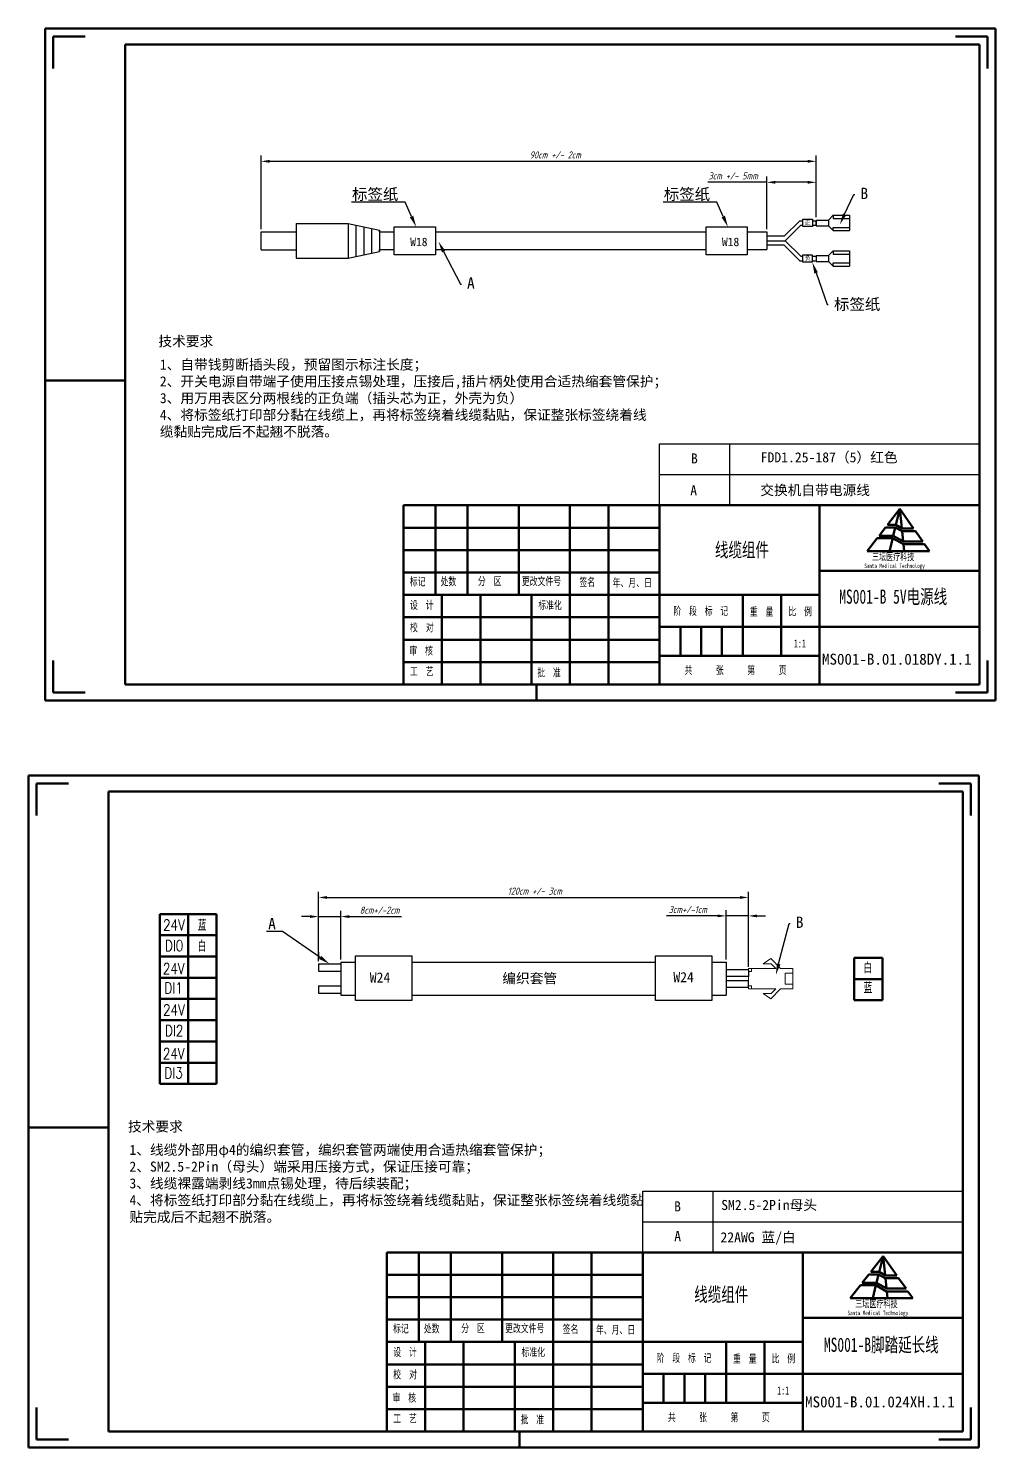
# Model space of a CAD drawing. Header units: millimetres. Extents: x 15931 to 18096, y 1463 to 3040.
# Drawn here: x 17750 to 18091, y 1992 to 2493 of the extents above; entities that cross this region are included whole.
import ezdxf
from ezdxf import colors
from ezdxf.entities.mleader import LeaderData, LeaderLine
from ezdxf.enums import TextEntityAlignment as Align
from ezdxf.math import Vec2, Vec3

# ---------------------------------------------------------------- set-up
doc = ezdxf.new("R2010")
doc.units = ezdxf.units.MM
doc.layers.add('dim', color=82, linetype='Continuous', lineweight=9)
doc.layers.add('总内框线', color=7, linetype='Continuous', lineweight=50)
doc.styles.add('GB', font='gbeitc.shx', dxfattribs={"bigfont": 'gbcbig.shx'})
doc.styles.add('SLDTEXTSTYLE1', font='TXT', dxfattribs={"width": 0.7})
doc.styles.get("Standard").update_dxf_attribs({"font": 'simfang.ttf'})
doc.styles.add('TXT08', font='txt.shx', dxfattribs={"width": 0.8, "bigfont": 'gbcbig.shx'})
doc.styles.add('宋体', font='')
doc.styles.get('宋体').set_extended_font_data('SimSun')
doc.dimstyles.new('GB', dxfattribs={"dimtxt": 2.5, "dimasz": 3, "dimexe": 2, "dimexo": 1, "dimgap": 1, "dimtad": 1, "dimtoh": 1, "dimdsep": 46, "dimtxsty": 'GB', "dimcen": 2.5, "dimclrd": 1, "dimclre": 3, "dimclrt": 6, "dimadec": 0, "dimazin": 0, "dimtfac": 1, "dimtmove": 0, "dimatfit": 3, "dimfxl": 4, "dimarcsym": 0})

# ---------------------------------------------------------------- blocks, each defined once
blk = doc.blocks.new('*D392')
at = {"color": 3, "lineweight": -2, "transparency": 16777216}
for p, q in [((17831.9, 2422.47), (17831.9, 2448.38)), ((18027.99, 2426.63), (18027.99, 2448.38))]:
    blk.add_line(p, q, dxfattribs=at)
at = {"color": 1, "lineweight": -2, "transparency": 16777216}
blk.add_line((17834.9, 2446.38), (18024.99, 2446.38), dxfattribs=at)
at = {"color": 1, "transparency": 16777216}
for points in [[(17834.9, 2446.88), (17834.9, 2445.88), (17831.9, 2446.38)], [(18024.99, 2446.88), (18024.99, 2445.88), (18027.99, 2446.38)]]:
    blk.add_solid(points, dxfattribs=at)
at = {"layer": 'Defpoints', "color": 0, "transparency": 16777216}
for p in [(18027.99, 2446.38), (17831.9, 2421.47), (18027.99, 2425.63)]:
    blk.add_point(p, dxfattribs=at)
at = {"color": 6, "transparency": 16777216, "insert": (17935.82, 2448.63), "char_height": 2.5, "attachment_point": 5, "style": 'GB'}
blk.add_mtext('90cm +/- 2cm', dxfattribs=at)
blk = doc.blocks.new('*D393')
at = {"color": 3, "lineweight": -2, "transparency": 16777216}
for p, q in [((18010.53, 2422.42), (18010.53, 2440.97)), ((18027.99, 2426.63), (18027.99, 2440.97))]:
    blk.add_line(p, q, dxfattribs=at)
at = {"color": 1, "lineweight": -2, "transparency": 16777216}
for p, q in [((18010.53, 2438.97), (17989.75, 2438.97)), ((18024.99, 2438.97), (18013.53, 2438.97))]:
    blk.add_line(p, q, dxfattribs=at)
at = {"color": 1, "transparency": 16777216}
for points in [[(18013.53, 2439.47), (18013.53, 2438.47), (18010.53, 2438.97)], [(18024.99, 2439.47), (18024.99, 2438.47), (18027.99, 2438.97)]]:
    blk.add_solid(points, dxfattribs=at)
at = {"layer": 'Defpoints', "color": 0, "transparency": 16777216}
for p in [(18010.53, 2438.97), (18010.53, 2421.42), (18027.99, 2425.63)]:
    blk.add_point(p, dxfattribs=at)
at = {"color": 6, "transparency": 16777216, "insert": (17998.64, 2441.22), "char_height": 2.5, "attachment_point": 5, "style": 'GB'}
blk.add_mtext('3cm +/- 5mm', dxfattribs=at)
blk = doc.blocks.new('*D381')
at = {"color": 3, "lineweight": -2, "transparency": 16777216}
for p, q in [((17852.15, 2166.88), (17852.15, 2188.41)), ((18004.07, 2161.89), (18004.07, 2188.41))]:
    blk.add_line(p, q, dxfattribs=at)
at = {"color": 1, "lineweight": -2, "transparency": 16777216}
blk.add_line((17855.15, 2186.41), (18001.07, 2186.41), dxfattribs=at)
at = {"color": 1, "transparency": 16777216}
for points in [[(17855.15, 2186.91), (17855.15, 2185.91), (17852.15, 2186.41)], [(18001.07, 2186.91), (18001.07, 2185.91), (18004.07, 2186.41)]]:
    blk.add_solid(points, dxfattribs=at)
at = {"layer": 'Defpoints', "color": 0, "transparency": 16777216}
for p in [(18004.07, 2186.41), (17852.15, 2165.88), (18004.07, 2160.89)]:
    blk.add_point(p, dxfattribs=at)
at = {"color": 6, "transparency": 16777216, "insert": (17928.62, 2188.66), "char_height": 2.5, "attachment_point": 5, "style": 'GB'}
blk.add_mtext('120cm +/- 3cm', dxfattribs=at)
blk = doc.blocks.new('*D382')
at = {"color": 3, "lineweight": -2, "transparency": 16777216}
for p, q in [((17852.15, 2163.94), (17852.15, 2181.66)), ((17860.07, 2164.55), (17860.07, 2181.66))]:
    blk.add_line(p, q, dxfattribs=at)
at = {"color": 1, "lineweight": -2, "transparency": 16777216}
for p, q in [((17849.15, 2179.66), (17846.15, 2179.66)), ((17852.15, 2179.66), (17860.07, 2179.66)), ((17863.07, 2179.66), (17881.46, 2179.66))]:
    blk.add_line(p, q, dxfattribs=at)
at = {"color": 1, "transparency": 16777216}
for points in [[(17849.15, 2180.16), (17849.15, 2179.16), (17852.15, 2179.66)], [(17863.07, 2180.16), (17863.07, 2179.16), (17860.07, 2179.66)]]:
    blk.add_solid(points, dxfattribs=at)
at = {"layer": 'Defpoints', "color": 0, "transparency": 16777216}
for p in [(17860.07, 2179.66), (17852.15, 2162.94), (17860.07, 2163.55)]:
    blk.add_point(p, dxfattribs=at)
at = {"color": 6, "transparency": 16777216, "insert": (17873.77, 2181.91), "char_height": 2.5, "attachment_point": 5, "style": 'GB'}
blk.add_mtext('8cm+/-2cm', dxfattribs=at)
blk = doc.blocks.new('*D383')
at = {"color": 3, "lineweight": -2, "transparency": 16777216}
for p, q in [((17996.15, 2164.55), (17996.15, 2181.9)), ((18004.07, 2162.33), (18004.07, 2181.9))]:
    blk.add_line(p, q, dxfattribs=at)
at = {"color": 1, "lineweight": -2, "transparency": 16777216}
for p, q in [((17993.15, 2179.9), (17975.08, 2179.9)), ((18004.07, 2179.9), (17996.15, 2179.9)), ((18007.07, 2179.9), (18010.07, 2179.9))]:
    blk.add_line(p, q, dxfattribs=at)
at = {"color": 1, "transparency": 16777216}
for points in [[(17993.15, 2180.4), (17993.15, 2179.4), (17996.15, 2179.9)], [(18007.07, 2180.4), (18007.07, 2179.4), (18004.07, 2179.9)]]:
    blk.add_solid(points, dxfattribs=at)
at = {"layer": 'Defpoints', "color": 0, "transparency": 16777216}
for p in [(18004.07, 2179.9), (17996.15, 2163.55), (18004.07, 2161.33)]:
    blk.add_point(p, dxfattribs=at)
at = {"color": 6, "transparency": 16777216, "insert": (17982.62, 2182.15), "char_height": 2.5, "attachment_point": 5, "style": 'GB'}
blk.add_mtext('3cm+/-1cm', dxfattribs=at)

msp = doc.modelspace()

# ---------------------------------------------------------------- linework, layer by layer
for p, q in [((18032.339, 2425.63), (18034.013, 2427.304)), ((18034.013, 2427.304), (18039.746, 2427.304)), ((18034.013, 2427.304), (18034.013, 2426.136)), ((18034.013, 2426.136), (18039.746, 2426.136)), ((18039.746, 2427.304), (18039.746, 2421.895)), ((17831.901, 2415.178), (17831.901, 2421.471)), ((17831.901, 2421.471), (17844.341, 2421.471)), ((17844.341, 2424.421), (17844.341, 2412.228)), ((17844.341, 2424.421), (17862.616, 2424.421)), ((17844.341, 2421.471), (17844.341, 2415.178)), ((17862.616, 2424.421), (17873.705, 2422.063)), ((17862.616, 2424.421), (17862.616, 2412.228)), ((17862.616, 2424.421), (17868.161, 2423.242)), ((17865.389, 2423.831), (17865.389, 2412.818)), ((17868.161, 2423.242), (17868.161, 2413.407)), ((17868.161, 2423.242), (17873.705, 2422.063)), ((17870.933, 2422.652), (17870.933, 2413.997)), ((17873.705, 2422.063), (17873.705, 2414.586)), ((17873.705, 2421.425), (17873.705, 2422.063)), ((17873.705, 2421.425), (17878.957, 2421.425)), ((17893.488, 2421.425), (17912.206, 2421.425)), ((17893.488, 2421.425), (17941.542, 2421.425)), ((17941.542, 2421.425), (17989.063, 2421.425)), ((18003.594, 2421.425), (18010.531, 2421.425)), ((18010.531, 2421.425), (18010.531, 2415.224)), ((18016.684, 2419.924), (18022.16, 2425.399)), ((18017.056, 2418.324), (18022.531, 2423.8)), ((18022.16, 2425.399), (18023.215, 2425.399)), ((18022.531, 2423.8), (18023.215, 2423.8)), ((18026.626, 2425.399), (18027.985, 2425.399)), ((18026.626, 2423.8), (18027.985, 2423.8)), ((18027.985, 2425.63), (18027.985, 2423.57)), ((18027.985, 2425.63), (18032.339, 2425.63)), ((18027.985, 2423.8), (18027.985, 2425.399)), ((18027.985, 2423.57), (18032.339, 2423.57)), ((18032.339, 2425.63), (18032.339, 2423.57)), ((18032.339, 2423.57), (18034.013, 2421.895)), ((18034.013, 2421.895), (18034.013, 2423.063)), ((18034.013, 2423.063), (18039.746, 2423.063)), ((18034.013, 2421.895), (18039.746, 2421.895)), ((18016.684, 2419.924), (18010.531, 2419.924)), ((18010.531, 2418.324), (18017.056, 2418.324)), ((18010.531, 2418.324), (18017.056, 2418.324)), ((18016.684, 2416.725), (18010.531, 2416.725)), ((18016.684, 2416.725), (18022.16, 2411.249)), ((18017.056, 2418.324), (18022.531, 2412.849)), ((17831.901, 2415.178), (17844.341, 2415.178)), ((17844.341, 2412.228), (17862.616, 2412.228)), ((17862.616, 2412.228), (17873.705, 2414.586)), ((17862.616, 2412.228), (17868.161, 2413.407)), ((17868.161, 2413.407), (17873.705, 2414.586)), ((17873.705, 2414.586), (17873.705, 2415.224)), ((17873.705, 2415.224), (17878.957, 2415.224)), ((17893.488, 2415.224), (17912.206, 2415.224)), ((17893.488, 2415.224), (17938.962, 2415.224)), ((17938.962, 2415.224), (17989.063, 2415.224)), ((18003.594, 2415.224), (18010.531, 2415.224)), ((18022.16, 2411.249), (18023.201, 2411.249)), ((18022.531, 2412.849), (18023.201, 2412.849)), ((18026.612, 2412.849), (18027.985, 2412.849)), ((18026.612, 2411.249), (18027.985, 2411.249)), ((18027.985, 2413.079), (18027.985, 2411.019)), ((18027.985, 2413.079), (18032.339, 2413.079)), ((18027.985, 2412.849), (18027.985, 2411.249)), ((18027.985, 2411.019), (18032.339, 2411.019)), ((18032.339, 2413.079), (18034.013, 2414.754)), ((18032.339, 2413.079), (18032.339, 2411.019)), ((18032.339, 2411.019), (18034.013, 2409.345)), ((18034.013, 2414.754), (18039.746, 2414.754)), ((18034.013, 2414.754), (18034.013, 2413.586)), ((18034.013, 2413.586), (18039.746, 2413.586)), ((18039.746, 2414.754), (18039.746, 2409.345)), ((18034.013, 2409.345), (18034.013, 2410.513)), ((18034.013, 2410.513), (18039.746, 2410.513)), ((18034.013, 2409.345), (18039.746, 2409.345)), ((17972.662, 2324.901), (17972.662, 2346.556)), ((17972.662, 2346.556), (18085.741, 2346.556)), ((17997.461, 2324.901), (17997.461, 2346.556)), ((17972.662, 2335.729), (18085.741, 2335.729)), ((17852.154, 2167.047), (17852.154, 2164.718)), ((17852.154, 2162.936), (17860.073, 2162.936)), ((17852.154, 2162.936), (17852.154, 2160.349)), ((17852.154, 2160.349), (17860.073, 2160.349)), ((17860.073, 2163.555), (17860.073, 2151.963)), ((17860.073, 2163.555), (17865.279, 2163.555)), ((17860.073, 2160.349), (17860.073, 2155.168)), ((17885.103, 2163.555), (17935.93, 2163.555)), ((17935.93, 2163.555), (17960.448, 2163.555)), ((17960.448, 2163.555), (17971.244, 2163.555)), ((17991.067, 2163.555), (17996.155, 2163.555)), ((17996.155, 2163.555), (17996.155, 2151.963)), ((18004.074, 2160.891), (17996.155, 2160.891)), ((17996.155, 2160.349), (17996.155, 2155.168)), ((18004.074, 2160.891), (18004.074, 2158.521)), ((17852.154, 2155.168), (17860.073, 2155.168)), ((17852.154, 2155.168), (17852.154, 2152.582)), ((18004.074, 2158.521), (17996.155, 2158.521)), ((17996.155, 2158.521), (17996.155, 2156.997)), ((18004.074, 2156.997), (17996.155, 2156.997)), ((18004.074, 2154.627), (18004.074, 2156.997)), ((17852.154, 2152.582), (17860.073, 2152.582)), ((17860.073, 2151.963), (17865.279, 2151.963)), ((17885.103, 2151.963), (17935.93, 2151.963)), ((17935.93, 2151.963), (17956.821, 2151.963)), ((17956.821, 2151.963), (17971.244, 2151.963)), ((17991.067, 2151.963), (17996.155, 2151.963)), ((18004.074, 2154.627), (17996.155, 2154.627)), ((17966.753, 2061.079), (17966.753, 2082.735)), ((17966.753, 2082.735), (18079.832, 2082.735)), ((17966.753, 2071.907), (17966.753, 2082.735)), ((17991.551, 2061.079), (17991.551, 2082.735)), ((17966.753, 2061.079), (17966.753, 2071.907)), ((17966.753, 2071.907), (18079.832, 2071.907)), ((17991.551, 2061.079), (17991.551, 2071.907)), ((17966.753, 2061.079), (18079.832, 2061.079))]:
    msp.add_line(p, q)
at = {"color": 3, "lineweight": 60}
for p, q in [((17796.119, 2180.555), (17796.119, 2165.555)), ((17806.152, 2180.555), (17796.119, 2180.555)), ((17806.152, 2180.555), (17806.152, 2165.555)), ((17816.185, 2180.555), (17806.152, 2180.555)), ((17806.152, 2180.555), (17806.152, 2165.555)), ((17816.185, 2180.555), (17816.185, 2165.555)), ((17806.152, 2173.055), (17796.119, 2173.055)), ((17816.185, 2173.055), (17806.152, 2173.055)), ((17806.152, 2165.555), (17796.119, 2165.555)), ((17796.119, 2150.555), (17796.119, 2165.555)), ((17816.185, 2165.555), (17806.152, 2165.555)), ((17806.152, 2150.555), (17806.152, 2165.555)), ((17806.152, 2150.555), (17806.152, 2165.555)), ((17806.152, 2165.555), (17806.152, 2150.555)), ((17816.185, 2150.555), (17816.185, 2165.555)), ((17816.185, 2165.555), (17816.185, 2150.555)), ((18041.333, 2157.603), (18041.333, 2165.103)), ((18051.366, 2165.103), (18041.333, 2165.103)), ((18051.366, 2157.603), (18051.366, 2165.103)), ((17806.152, 2158.055), (17796.119, 2158.055)), ((17816.185, 2158.055), (17806.152, 2158.055)), ((18051.366, 2157.603), (18041.333, 2157.603)), ((18041.333, 2150.103), (18041.333, 2157.603)), ((18051.366, 2150.103), (18051.366, 2157.603)), ((17806.152, 2150.555), (17796.119, 2150.555)), ((17796.119, 2150.555), (17796.119, 2135.555)), ((17806.152, 2150.555), (17796.119, 2150.555)), ((17816.185, 2150.555), (17806.152, 2150.555)), ((17806.152, 2150.555), (17806.152, 2135.555)), ((17816.185, 2150.555), (17806.152, 2150.555)), ((17806.152, 2150.555), (17806.152, 2135.555)), ((17816.185, 2150.555), (17816.185, 2135.555)), ((18051.366, 2150.103), (18041.333, 2150.103)), ((17816.185, 2143.055), (17796.119, 2143.055)), ((17806.152, 2135.555), (17796.119, 2135.555)), ((17796.119, 2120.555), (17796.119, 2135.555)), ((17816.185, 2135.555), (17806.152, 2135.555)), ((17806.152, 2120.555), (17806.152, 2135.555)), ((17806.152, 2120.555), (17806.152, 2135.555)), ((17806.152, 2135.555), (17806.152, 2120.555)), ((17816.185, 2120.555), (17816.185, 2135.555)), ((17816.185, 2135.555), (17816.185, 2120.555)), ((17816.185, 2128.055), (17796.119, 2128.055)), ((17806.152, 2120.555), (17796.119, 2120.555)), ((17816.185, 2120.555), (17806.152, 2120.555))]:
    msp.add_line(p, q, dxfattribs=at)
at = {"color": 7, "linetype": 'Continuous', "lineweight": 15}
for p, q in [((18005.114, 2161.334), (18004.074, 2161.334)), ((18004.074, 2161.334), (18004.074, 2160.294)), ((18004.074, 2160.294), (18005.114, 2160.294)), ((18004.074, 2155.224), (18004.074, 2160.294)), ((18005.114, 2160.294), (18005.114, 2161.334)), ((18005.114, 2161.334), (18013.706, 2161.334)), ((18011.954, 2164.909), (18009.238, 2163.005)), ((18009.238, 2163.005), (18012.102, 2163.005)), ((18015.386, 2161.334), (18011.954, 2164.909)), ((18012.102, 2163.005), (18013.706, 2161.334)), ((18015.386, 2161.334), (18019.674, 2161.334)), ((18019.674, 2159.709), (18019.674, 2161.334)), ((18005.114, 2155.224), (18004.074, 2155.224)), ((18004.074, 2155.224), (18004.074, 2154.184)), ((18005.114, 2154.184), (18005.114, 2155.224)), ((18019.674, 2159.709), (18017.074, 2159.709)), ((18017.074, 2159.709), (18017.074, 2155.809)), ((18019.674, 2155.809), (18017.074, 2155.809)), ((18019.674, 2159.709), (18019.674, 2155.809)), ((18019.674, 2154.184), (18019.674, 2155.809)), ((18004.074, 2154.184), (18005.114, 2154.184)), ((18005.114, 2154.184), (18013.706, 2154.184)), ((18009.238, 2152.512), (18011.954, 2150.609)), ((18012.102, 2152.512), (18009.238, 2152.512)), ((18011.954, 2150.609), (18015.386, 2154.184)), ((18013.706, 2154.184), (18012.102, 2152.512)), ((18015.386, 2154.184), (18019.674, 2154.184))]:
    msp.add_line(p, q, dxfattribs=at)
for points in [[(18023.215, 2425.902), (18026.626, 2425.902), (18026.626, 2423.32), (18023.215, 2423.32)], [(17878.957, 2423.234), (17893.488, 2423.234), (17893.488, 2413.317), (17878.957, 2413.317)], [(17989.063, 2423.234), (18003.594, 2423.234), (18003.594, 2413.317), (17989.063, 2413.317)], [(18023.201, 2413.315), (18026.612, 2413.315), (18026.612, 2410.733), (18023.201, 2410.733)], [(17865.279, 2165.74), (17885.103, 2165.74), (17885.103, 2150.043), (17865.279, 2150.043)], [(17971.244, 2165.74), (17991.067, 2165.74), (17991.067, 2150.043), (17971.244, 2150.043)]]:
    msp.add_lwpolyline(points, close=True)
at = {"layer": '总内框线', "color": 4}
for p, q in [((17755.635, 2493.323), (18091.349, 2493.323)), ((17755.635, 2255.95), (17755.635, 2493.323)), ((18091.349, 2493.323), (18091.349, 2255.95)), ((18091.349, 2255.95), (17755.635, 2255.95)), ((17749.726, 2229.501), (18085.44, 2229.501)), ((17749.726, 1992.128), (17749.726, 2229.501)), ((18085.44, 2229.501), (18085.44, 1992.128)), ((18085.44, 1992.128), (17749.726, 1992.128))]:
    msp.add_line(p, q, dxfattribs=at)
at = {"layer": '总内框线'}
for p, q in [((17758.461, 2490.497), (17769.764, 2490.497)), ((17758.461, 2490.497), (17758.461, 2479.194)), ((17783.894, 2487.671), (18085.697, 2487.671)), ((17783.894, 2261.601), (17783.894, 2487.671)), ((18088.539, 2490.503), (18077.235, 2490.503)), ((18085.697, 2487.671), (18085.697, 2261.601)), ((18088.539, 2490.503), (18088.539, 2479.2)), ((17755.635, 2368.985), (17783.894, 2368.985)), ((17882.234, 2324.901), (18085.697, 2324.901)), ((17882.234, 2261.601), (17882.234, 2324.901)), ((17893.538, 2324.901), (17893.538, 2293.251)), ((17904.841, 2324.901), (17904.841, 2293.251)), ((17922.927, 2324.901), (17922.927, 2293.251)), ((17941.013, 2324.901), (17941.013, 2293.251)), ((17954.577, 2324.901), (17954.577, 2261.601)), ((17972.662, 2324.901), (17972.662, 2261.601)), ((18029.18, 2261.601), (18029.18, 2324.901)), ((18085.697, 2324.901), (18085.697, 2261.601)), ((17882.234, 2316.989), (17972.662, 2316.989)), ((17882.234, 2309.076), (17972.662, 2309.076)), ((17882.234, 2301.164), (17972.662, 2301.164)), ((18029.18, 2301.729), (18085.697, 2301.729)), ((17882.234, 2293.251), (18029.18, 2293.251)), ((17895.798, 2293.251), (17895.798, 2261.601)), ((17909.363, 2293.251), (17909.363, 2261.601)), ((17927.448, 2293.251), (17927.448, 2261.601)), ((17941.013, 2293.251), (17941.013, 2261.601)), ((18002.051, 2271.775), (18002.051, 2293.251)), ((18015.616, 2271.775), (18015.616, 2293.251)), ((17882.234, 2285.339), (17972.662, 2285.339)), ((17972.662, 2281.948), (18029.18, 2281.948)), ((17980.01, 2281.948), (17980.01, 2271.775)), ((17987.357, 2281.948), (17987.357, 2271.775)), ((17994.704, 2281.948), (17994.704, 2271.775)), ((18029.18, 2281.948), (18085.697, 2281.948)), ((17882.234, 2277.426), (17972.662, 2277.426)), ((17972.662, 2271.775), (18029.18, 2271.775)), ((17758.461, 2258.776), (17758.461, 2270.079)), ((17882.234, 2269.514), (17972.662, 2269.514)), ((18088.539, 2258.769), (18088.539, 2270.073)), ((18085.697, 2261.601), (17783.894, 2261.601)), ((18085.697, 2261.601), (17882.234, 2261.601)), ((17929.144, 2261.601), (17929.144, 2255.95)), ((17758.461, 2258.776), (17769.764, 2258.776)), ((18088.539, 2258.769), (18077.235, 2258.769)), ((17752.551, 2226.676), (17763.855, 2226.676)), ((17752.551, 2226.676), (17752.551, 2215.372)), ((18082.629, 2226.682), (18071.326, 2226.682)), ((18082.629, 2226.682), (18082.629, 2215.378)), ((17777.984, 2223.85), (18079.788, 2223.85)), ((17777.984, 1997.78), (17777.984, 2223.85)), ((18079.788, 2223.85), (18079.788, 1997.78)), ((17749.726, 2105.163), (17777.984, 2105.163)), ((17876.325, 2061.079), (18079.788, 2061.079)), ((17876.325, 1997.78), (17876.325, 2061.079)), ((17887.628, 2061.079), (17887.628, 2029.429)), ((17898.932, 2061.079), (17898.932, 2029.429)), ((17917.017, 2061.079), (17917.017, 2029.429)), ((17935.103, 2061.079), (17935.103, 2029.429)), ((17948.667, 2061.079), (17948.667, 1997.78)), ((17966.753, 2061.079), (17966.753, 1997.78)), ((18023.27, 1997.78), (18023.27, 2061.079)), ((18079.788, 2061.079), (18079.788, 1997.78)), ((17876.325, 2053.167), (17966.753, 2053.167)), ((17876.325, 2045.254), (17966.753, 2045.254)), ((17876.325, 2037.342), (17966.753, 2037.342)), ((18023.27, 2037.907), (18079.788, 2037.907)), ((17876.325, 2029.429), (18023.27, 2029.429)), ((17889.889, 2029.429), (17889.889, 1997.78)), ((17903.453, 2029.429), (17903.453, 1997.78)), ((17921.539, 2029.429), (17921.539, 1997.78)), ((17935.103, 2029.429), (17935.103, 1997.78)), ((17996.142, 2007.953), (17996.142, 2029.429)), ((18009.706, 2007.953), (18009.706, 2029.429)), ((17876.325, 2021.517), (17966.753, 2021.517)), ((17966.753, 2018.126), (18023.27, 2018.126)), ((17974.1, 2018.126), (17974.1, 2007.953)), ((17981.447, 2018.126), (17981.447, 2007.953)), ((17988.795, 2018.126), (17988.795, 2007.953)), ((18023.27, 2018.126), (18079.788, 2018.126)), ((17876.325, 2013.605), (17966.753, 2013.605)), ((17752.551, 1994.954), (17752.551, 2006.257)), ((17876.325, 2005.692), (17966.753, 2005.692)), ((17966.753, 2007.953), (18023.27, 2007.953)), ((18082.629, 1994.948), (18082.629, 2006.251)), ((17752.551, 1994.954), (17763.855, 1994.954)), ((18079.788, 1997.78), (17777.984, 1997.78)), ((18079.788, 1997.78), (17876.325, 1997.78)), ((17923.234, 1997.78), (17923.234, 1992.128)), ((18082.629, 1994.948), (18071.326, 1994.948))]:
    msp.add_line(p, q, dxfattribs=at)
at = {"layer": '总内框线', "color": 1}
for p, q in [((18057.552, 2323.613), (18053.156, 2317.975)), ((18057.552, 2323.613), (18056.145, 2317.95)), ((18062.364, 2316.735), (18057.552, 2323.613)), ((18057.552, 2323.613), (18058.231, 2316.814)), ((18052.443, 2317.061), (18050.181, 2314.16)), ((18052.443, 2317.061), (18055.884, 2317.061)), ((18053.156, 2317.975), (18056.098, 2317.975)), ((18055.92, 2317.043), (18055.203, 2314.156)), ((18055.884, 2317.061), (18058.29, 2315.817)), ((18056.098, 2317.975), (18058.376, 2316.735)), ((18058.29, 2315.817), (18063.006, 2315.817)), ((18058.331, 2315.817), (18058.696, 2312.161)), ((18058.376, 2316.735), (18062.364, 2316.735)), ((18065.614, 2312.089), (18063.006, 2315.817)), ((18049.535, 2313.331), (18045.925, 2308.701)), ((18049.535, 2313.331), (18054.97, 2313.331)), ((18050.181, 2314.16), (18055.196, 2314.16)), ((18054.995, 2313.317), (18053.848, 2308.701)), ((18054.97, 2313.331), (18058.773, 2311.128)), ((18055.196, 2314.16), (18058.822, 2312.089)), ((18058.773, 2311.128), (18066.286, 2311.128)), ((18058.799, 2311.128), (18059.042, 2308.701)), ((18058.822, 2312.089), (18065.614, 2312.089)), ((18067.984, 2308.701), (18066.286, 2311.128)), ((18045.925, 2308.701), (18067.984, 2308.701)), ((18051.642, 2059.791), (18047.247, 2054.153)), ((18051.642, 2059.791), (18050.236, 2054.128)), ((18056.454, 2052.914), (18051.642, 2059.791)), ((18051.642, 2059.791), (18052.322, 2052.992)), ((18046.534, 2053.24), (18044.271, 2050.338)), ((18044.271, 2050.338), (18049.286, 2050.338)), ((18046.534, 2053.24), (18049.974, 2053.24)), ((18047.247, 2054.153), (18050.189, 2054.153)), ((18049.286, 2050.338), (18052.912, 2048.268)), ((18050.011, 2053.221), (18049.293, 2050.334)), ((18049.974, 2053.24), (18052.38, 2051.996)), ((18050.189, 2054.153), (18052.466, 2052.914)), ((18052.38, 2051.996), (18057.096, 2051.996)), ((18052.421, 2051.996), (18052.786, 2048.339)), ((18052.466, 2052.914), (18056.454, 2052.914)), ((18059.704, 2048.268), (18057.096, 2051.996)), ((18043.625, 2049.509), (18040.015, 2044.879)), ((18040.015, 2044.879), (18062.075, 2044.879)), ((18043.625, 2049.509), (18049.061, 2049.509)), ((18049.085, 2049.495), (18047.939, 2044.879)), ((18049.061, 2049.509), (18052.863, 2047.306)), ((18052.863, 2047.306), (18060.377, 2047.306)), ((18052.89, 2047.306), (18053.132, 2044.879)), ((18052.912, 2048.268), (18059.704, 2048.268)), ((18062.075, 2044.879), (18060.377, 2047.306))]:
    msp.add_line(p, q, dxfattribs=at)

# ---------------------------------------------------------------- texts
at = {"color": 6, "attachment_point": 1, "style": '宋体'}
for s, insert, char_height in [('正', (18023.914, 2425.547), 1.5), ('W18', (17884.575, 2419.421), 3), ('W18', (17994.681, 2419.421), 3), ('负', (18023.966, 2412.933), 1.5)]:
    msp.add_mtext_dynamic_manual_height_columns(s, width=24.58466, gutter_width=99.965, heights=[0], dxfattribs=dict(at, insert=insert, char_height=char_height))
at = {"layer": 'dim', "color": 6, "style": 'TXT08', "width": 0.8}
for s, height, p in [('24V', 3.8535, (17801.126, 2176.652)), ('蓝', 3.853, (17811.071, 2176.852)), ('DI0', 3.8535, (17801.211, 2169.394)), ('白', 3.853, (17811.034, 2169.441)), ('24V', 3.8535, (17801.058, 2161.265)), ('白', 3.853, (18046.22, 2161.764)), ('DI1', 3.8535, (17801.029, 2154.441)), ('蓝', 3.853, (18046.243, 2154.72)), ('24V', 3.8535, (17801.126, 2146.652)), ('DI2', 3.8535, (17801.211, 2139.394)), ('24V', 3.8535, (17801.058, 2131.265)), ('DI3', 3.8535, (17801.029, 2124.441))]:
    msp.add_text(s, height=height, dxfattribs=at).set_placement(p, align=Align.MIDDLE)
at = {"layer": '总内框线', "color": 6, "attachment_point": 1}
for s, insert, char_height, width, style in [('{\\fSimSun|b0|i0|c134|p2;技术要求}', (17795.642, 2384.616), 3.55114, 132.12967, 'GB'), ('{\\fSimSun|b0|i0|c134|p2;1、自带钱剪断插头段，预留图示标注长度；\\P2、开关电源自带端子使用压接点锡处理，压接后,插片柄处使用合适热缩套管保护；\\P3、用万用表区分两根线的正负端（插头芯为正，外壳为负）\\P4、将标签纸打印部分黏在线缆上，再将标签绕着线缆黏贴，保证整张标签绕着线缆黏贴完成后不起翘不脱落。}', (17796.155, 2376.376), 3.55114, 175.1806, 'GB'), ('{\\fSimSun|b0|i0|c134|p2;B}', (17983.744, 2343.228), 3.55114, 8.0267, 'GB'), ('{\\fSimSun|b0|i0|c134|p54;FDD1.25-187（5）红色}', (18008.365, 2343.627), 3.55114, 66.15492, 'GB'), ('{\\fSimSun|b0|i0|c134|p2;A}', (17983.486, 2331.926), 3.55114, 8.0267, 'GB'), ('{\\fSimSun|b0|i0|c134|p2;交换机自带电源线 }', (18008.227, 2332.046), 3.55114, 63.7196, 'GB'), ('{\\fSimSun|b0|i0|c134|p2;线缆组件}', (17992.207, 2311.676), 5, 94.62992, 'SLDTEXTSTYLE1'), ('{\\fSimSun|b0|i0|c134|p2;标记}', (17884.444, 2299.401), 2.82588, 105.14436, 'SLDTEXTSTYLE1'), ('{\\fSimSun|b0|i0|c134|p2;处数}', (17895.319, 2299.418), 2.82588, 105.14436, 'SLDTEXTSTYLE1'), ('{\\fSimSun|b0|i0|c134|p2;分\u3000区}', (17908.5, 2299.558), 2.82588, 105.14436, 'SLDTEXTSTYLE1'), ('{\\fSimSun|b0|i0|c134|p2;更改文件号}', (17924.025, 2299.496), 2.82588, 105.14436, 'SLDTEXTSTYLE1'), ('{\\fSimSun|b0|i0|c134|p2;签名}', (17944.354, 2299.204), 2.82588, 105.14436, 'SLDTEXTSTYLE1'), ('{\\fSimSun|b0|i0|c134|p2;年、月、日}', (17956.103, 2298.986), 2.82588, 105.14436, 'SLDTEXTSTYLE1'), ('{\\fSimSun|b0|i0|c134|p54;MS001-B 5V电源线}', (18036.11, 2295.151), 5, 94.62992, 'SLDTEXTSTYLE1'), ('{\\fSimSun|b0|i0|c134|p2;设\u3000计}', (17884.511, 2291.104), 2.82588, 105.14436, 'SLDTEXTSTYLE1'), ('{\\fSimSun|b0|i0|c134|p2;标准化}', (17929.809, 2291.087), 2.82588, 105.14436, 'SLDTEXTSTYLE1'), ('{\\fSimSun|b0|i0|c134|p2;阶\u3000段\u3000标\u3000记}', (17977.527, 2289.015), 2.82588, 105.14436, 'SLDTEXTSTYLE1'), ('{\\fSimSun|b0|i0|c134|p2;重\u3000量}', (18004.523, 2288.757), 2.82588, 105.14436, 'SLDTEXTSTYLE1'), ('{\\fSimSun|b0|i0|c134|p2;比\u3000例}', (18018.146, 2288.836), 2.82588, 105.14436, 'SLDTEXTSTYLE1'), ('{\\fSimSun|b0|i0|c134|p2;校  对}', (17884.511, 2283.191), 2.82588, 105.14436, 'SLDTEXTSTYLE1'), ('{\\fSimSun|b0|i0|c134|p2;1:1}', (18020.108, 2277.532), 2.82588, 105.14436, 'SLDTEXTSTYLE1'), ('{\\fSimSun|b0|i0|c134|p2;审\u3000核}', (17884.281, 2274.975), 2.82588, 105.14436, 'SLDTEXTSTYLE1'), ('{\\fSimSun|b0|i0|c134|p54;\\W1;MS001-B.01.018DY.1.1}', (18030.031, 2272.502), 3.88422, 60.21792, 'SLDTEXTSTYLE1'), ('{\\fSimSun|b0|i0|c134|p2;工\u3000艺}', (17884.511, 2267.643), 2.82588, 105.14436, 'SLDTEXTSTYLE1'), ('{\\fSimSun|b0|i0|c134|p2;批\u3000准}', (17929.463, 2267.284), 2.82588, 105.14436, 'SLDTEXTSTYLE1'), ('{\\fSimSun|b0|i0|c134|p2;共\u3000\u3000\u3000张\u3000\u3000\u3000第\u3000\u3000\u3000页}', (17981.476, 2268.076), 2.82588, 105.14436, 'SLDTEXTSTYLE1'), ('{\\fSimSun|b0|i0|c134|p2;编织套管}', (17917.1, 2159.627), 3.55114, 132.12967, 'GB'), ('{\\fSimSun|b0|i0|c134|p54;W24}', (17870.302, 2159.925), 3.55114, 132.12967, 'GB'), ('{\\fSimSun|b0|i0|c134|p54;W24}', (17977.519, 2160.05), 3.55114, 132.12967, 'GB'), ('{\\fSimSun|b0|i0|c134|p2;技术要求}', (17784.904, 2107.303), 3.55114, 132.12967, 'GB'), ('{\\fSimSun|b0|i0|c134|p2;1、线缆外部用φ4的编织套管，编织套管两端使用合适热缩套管保护；\\P2、SM2.5-2Pin（母头）端采用压接方式，保证压接可靠；\\P3、线缆裸露端剥线3mm点锡处理，待后续装配；\\P4、将标签纸打印部分黏在线缆上，再将标签绕着线缆黏贴，保证整张标签绕着线缆黏贴完成后不起翘不脱落。}', (17785.417, 2099.064), 3.55114, 183.38386, 'GB'), ('{\\fSimSun|b0|i0|c134|p54;SM2.5-2Pin母头}', (17994.419, 2079.584), 3.55114, 64.25618, 'GB'), ('{\\fSimSun|b0|i0|c134|p2;B}', (17977.797, 2079.092), 3.55114, 8.0267, 'GB'), ('{\\fSimSun|b0|i0|c134|p2;A}', (17977.835, 2068.578), 3.55114, 8.0267, 'GB'), ('{\\fSimSun|b0|i0|c134|p2;22AWG 蓝/白}', (17994.167, 2068.18), 3.55114, 52.32942, 'GB'), ('{\\fSimSun|b0|i0|c134|p2;线缆组件}', (17984.895, 2048.731), 5, 94.62992, 'SLDTEXTSTYLE1'), ('{\\fSimSun|b0|i0|c134|p2;标记}', (17878.534, 2035.579), 2.82588, 105.14436, 'SLDTEXTSTYLE1'), ('{\\fSimSun|b0|i0|c134|p2;处数}', (17889.41, 2035.596), 2.82588, 105.14436, 'SLDTEXTSTYLE1'), ('{\\fSimSun|b0|i0|c134|p2;分\u3000区}', (17902.591, 2035.736), 2.82588, 105.14436, 'SLDTEXTSTYLE1'), ('{\\fSimSun|b0|i0|c134|p2;更改文件号}', (17918.116, 2035.675), 2.82588, 105.14436, 'SLDTEXTSTYLE1'), ('{\\fSimSun|b0|i0|c134|p2;签名}', (17938.444, 2035.383), 2.82588, 105.14436, 'SLDTEXTSTYLE1'), ('{\\fSimSun|b0|i0|c134|p2;年、月、日}', (17950.194, 2035.164), 2.82588, 105.14436, 'SLDTEXTSTYLE1'), ('{\\fSimSun|b0|i0|c134|p54;MS001-B脚踏延长线}', (18030.698, 2030.95), 5, 94.62992, 'SLDTEXTSTYLE1'), ('{\\fSimSun|b0|i0|c134|p2;设\u3000计}', (17878.602, 2027.282), 2.82588, 105.14436, 'SLDTEXTSTYLE1'), ('{\\fSimSun|b0|i0|c134|p2;标准化}', (17923.899, 2027.265), 2.82588, 105.14436, 'SLDTEXTSTYLE1'), ('{\\fSimSun|b0|i0|c134|p2;阶\u3000段\u3000标\u3000记}', (17971.618, 2025.194), 2.82588, 105.14436, 'SLDTEXTSTYLE1'), ('{\\fSimSun|b0|i0|c134|p2;重\u3000量}', (17998.614, 2024.935), 2.82588, 105.14436, 'SLDTEXTSTYLE1'), ('{\\fSimSun|b0|i0|c134|p2;比\u3000例}', (18012.237, 2025.014), 2.82588, 105.14436, 'SLDTEXTSTYLE1'), ('{\\fSimSun|b0|i0|c134|p2;校  对}', (17878.602, 2019.369), 2.82588, 105.14436, 'SLDTEXTSTYLE1'), ('{\\fSimSun|b0|i0|c134|p2;审\u3000核}', (17878.371, 2011.153), 2.82588, 105.14436, 'SLDTEXTSTYLE1'), ('{\\fSimSun|b0|i0|c134|p2;1:1}', (18014.199, 2013.71), 2.82588, 105.14436, 'SLDTEXTSTYLE1'), ('{\\fSimSun|b0|i0|c134|p54;\\W1;MS001-B.01.024XH.1.1}', (18024.055, 2010.217), 3.88422, 60.21792, 'SLDTEXTSTYLE1'), ('{\\fSimSun|b0|i0|c134|p2;工\u3000艺}', (17878.602, 2003.822), 2.82588, 105.14436, 'SLDTEXTSTYLE1'), ('{\\fSimSun|b0|i0|c134|p2;批\u3000准}', (17923.553, 2003.462), 2.82588, 105.14436, 'SLDTEXTSTYLE1'), ('{\\fSimSun|b0|i0|c134|p2;共\u3000\u3000\u3000张\u3000\u3000\u3000第\u3000\u3000\u3000页}', (17975.566, 2004.254), 2.82588, 105.14436, 'SLDTEXTSTYLE1')]:
    msp.add_mtext(s, dxfattribs=dict(at, insert=insert, char_height=char_height, width=width, style=style))
at = {"layer": '总内框线', "color": 5, "char_height": 2.54329, "width": 94.62992, "attachment_point": 1, "style": 'SLDTEXTSTYLE1'}
for insert in [(18047.68, 2308.002), (18041.771, 2044.18)]:
    msp.add_mtext('{\\fSimSun|b0|i0|c134|p2;三坛医疗科技}', dxfattribs=dict(at, insert=insert))
at = {"layer": '总内框线', "color": 5, "char_height": 1.55649, "attachment_point": 1, "style": 'SLDTEXTSTYLE1'}
for insert in [(18044.983, 2304.299), (18039.074, 2040.477)]:
    msp.add_mtext('Santa Medical Technology', dxfattribs=dict(at, insert=insert))

# ---------------------------------------------------------------- dimensions: what is measured, and where the dimension line sits
for base, p1, p2, text, picture, middle in [((18027.985, 2446.385), (17831.901, 2421.471), (18027.985, 2425.63), '90cm +/- 2cm', '*D392', (17935.824, 2446.385)), ((18010.531, 2438.967), (18027.985, 2425.63), (18010.531, 2421.425), '3cm +/- 5mm', '*D393', (17998.64, 2438.967))]:
    dim = msp.add_linear_dim(base=base, p1=p1, p2=p2, text=text, dimstyle='GB', override={"dimscale": 0, "dimtix": 0, "dimtofl": 1, "dimtmove": 0, "dimatfit": 3})
    dim.commit()
    dim.dimension.update_dxf_attribs({"geometry": picture, "text_midpoint": middle, "dimtype": 128})
for base, p1, p2, text, picture, middle in [((18004.074, 2186.414), (17852.154, 2165.883), (18004.074, 2160.891), '120cm +/- 3cm', '*D381', (17928.622, 2186.414)), ((18004.074, 2179.9), (17996.155, 2163.555), (18004.074, 2161.334), '3cm+/-1cm', '*D383', (17982.618, 2179.9))]:
    dim = msp.add_linear_dim(base=base, p1=p1, p2=p2, text=text, dimstyle='GB')
    dim.commit()
    dim.dimension.update_dxf_attribs({"geometry": picture, "text_midpoint": middle, "dimtype": 160})
dim = msp.add_linear_dim(base=(17860.073, 2179.663), p1=(17852.154, 2162.936), p2=(17860.073, 2163.555), text='8cm+/-2cm', dimstyle='GB')
dim.commit()
dim.dimension.update_dxf_attribs({"geometry": '*D382', "text_midpoint": (17873.766, 2181.913)})

# ---------------------------------------------------------------- leaders
ml = msp.add_multileader_mtext('Standard')
ml.set_content('标签纸', color=256)
ml.set_leader_properties()
ml.build(insert=Vec2(0, 0))
ml.multileader.update_dxf_attribs({"text_right_attachment_type": 6, "dogleg_length": 0.36})
ctx = ml.context
ctx.base_point, ctx.plane_origin = Vec3(17861.696, 2434.446), Vec3(17888.874, 2418.381)
ctx.right_attachment, ctx.text_align_type = 6, 2
notes = []
notes.append((ctx, [(0, (1, 1, 0), (17882.765, 2431.966), (-1, 0), 0.36, [(0, [(17886.692, 2423.234)], 0, [])])]))
ctx.mtext.insert, ctx.mtext.alignment, ctx.mtext.flow_direction = Vec3(17880.405, 2436.766), 3, 5
ml = msp.add_multileader_mtext('Standard')
ml.set_content('标签纸', color=256)
ml.set_leader_properties()
ml.build(insert=Vec2(0, 0))
ml.multileader.update_dxf_attribs({"text_right_attachment_type": 6, "dogleg_length": 0.36})
ctx = ml.context
ctx.base_point, ctx.plane_origin = Vec3(17971.802, 2434.446), Vec3(17998.98, 2418.381)
ctx.right_attachment, ctx.text_align_type = 6, 2
notes.append((ctx, [(0, (1, 1, 0), (17992.871, 2431.966), (-1, 0), 0.36, [(0, [(17996.798, 2423.234)], 0, [])])]))
ctx.mtext.insert, ctx.mtext.alignment, ctx.mtext.flow_direction = Vec3(17990.511, 2436.766), 3, 5
ml = msp.add_multileader_mtext('Standard')
ml.set_content('B', color=256)
ml.set_leader_properties()
ml.build(insert=Vec2(0, 0))
ml.multileader.update_dxf_attribs({"text_right_attachment_type": 6, "dogleg_length": 0.36})
ctx = ml.context
ctx.base_point, ctx.plane_origin = Vec3(18041.605, 2434.65), Vec3(18036.329, 2424.034)
ctx.right_attachment = 6
notes.append((ctx, [(1, (1, 1, 0), (18041.245, 2434.65), (1, 0), 0.36, [(0, [(18036.329, 2424.034)], 0, [])])]))
ctx.mtext.insert, ctx.mtext.flow_direction = Vec3(18043.605, 2437.05), 5
ml = msp.add_multileader_mtext('Standard')
ml.set_content('A', color=256)
ml.set_leader_properties()
ml.build(insert=Vec2(0, 0))
ml.multileader.update_dxf_attribs({"text_right_attachment_type": 6, "dogleg_length": 0.36})
ctx = ml.context
ctx.base_point, ctx.plane_origin = Vec3(17902.658, 2402.979), Vec3(17898.237, 2402.411)
ctx.right_attachment = 6
notes.append((ctx, [(1, (1, 1, 0), (17902.298, 2402.979), (1, 0), 0.36, [(0, [(17894.578, 2418.066)], 0, [])])]))
ctx.mtext.insert, ctx.mtext.flow_direction = Vec3(17904.658, 2405.379), 5
ml = msp.add_multileader_mtext('Standard')
ml.set_content('标签纸', color=256)
ml.set_leader_properties()
ml.build(insert=Vec2(0, 0))
ml.multileader.update_dxf_attribs({"text_right_attachment_type": 6, "dogleg_length": 0.36})
ctx = ml.context
ctx.base_point, ctx.plane_origin = Vec3(18032.262, 2395.784), Vec3(18043.296, 2393.446)
ctx.right_attachment = 6
notes.append((ctx, [(1, (1, 1, 0), (18031.902, 2395.784), (1, 0), 0.36, [(0, [(18026.612, 2410.733)], 0, [])])]))
ctx.mtext.insert, ctx.mtext.flow_direction = Vec3(18034.262, 2397.895), 5
ml = msp.add_multileader_mtext('Standard')
ml.set_content('A', color=256)
ml.set_leader_properties()
ml.build(insert=Vec2(0, 0))
ml.multileader.update_dxf_attribs({"text_right_attachment_type": 6, "dogleg_length": 0.36})
ctx = ml.context
ctx.base_point, ctx.plane_origin = Vec3(17832.364, 2177.151), Vec3(17885.1, 2162.936)
ctx.right_attachment, ctx.text_align_type = 6, 2
notes.append((ctx, [(0, (1, 1, 0), (17839.489, 2174.351), (-1, 0), 0.36, [(0, [(17856.113, 2162.936)], 0, [])])]))
ctx.mtext.insert, ctx.mtext.alignment, ctx.mtext.flow_direction = Vec3(17837.129, 2179.151), 3, 5
ml = msp.add_multileader_mtext('Standard')
ml.set_content('B', color=256)
ml.set_leader_properties()
ml.build(insert=Vec2(0, 0))
ml.multileader.update_dxf_attribs({"text_right_attachment_type": 6, "dogleg_length": 0.36})
ctx = ml.context
ctx.base_point, ctx.plane_origin = Vec3(18018.763, 2177.262), Vec3(17984.413, 2165.214)
ctx.right_attachment = 6
notes.append((ctx, [(1, (1, 1, 0), (18018.403, 2177.262), (1, 0), 0.36, [(0, [(18013.727, 2159.059)], 0, [])])]))
ctx.mtext.insert, ctx.mtext.flow_direction = Vec3(18020.763, 2179.662), 5
for ctx, leaders in notes:
    for number, flags, end, landing, length, lines in leaders:
        leader = LeaderData()
        leader.index, (leader.has_last_leader_line, leader.has_dogleg_vector, leader.attachment_direction) = number, flags
        leader.last_leader_point, leader.dogleg_vector, leader.dogleg_length = Vec3(end), Vec3(landing), length
        for number, points, colour, breaks in lines:
            line = LeaderLine()
            line.index, line.vertices, line.color, line.breaks = number, Vec3.list(points), colors.encode_raw_color(colour), breaks
            leader.lines.append(line)
        ctx.leaders.append(leader)

doc.saveas('drawing.dxf')
